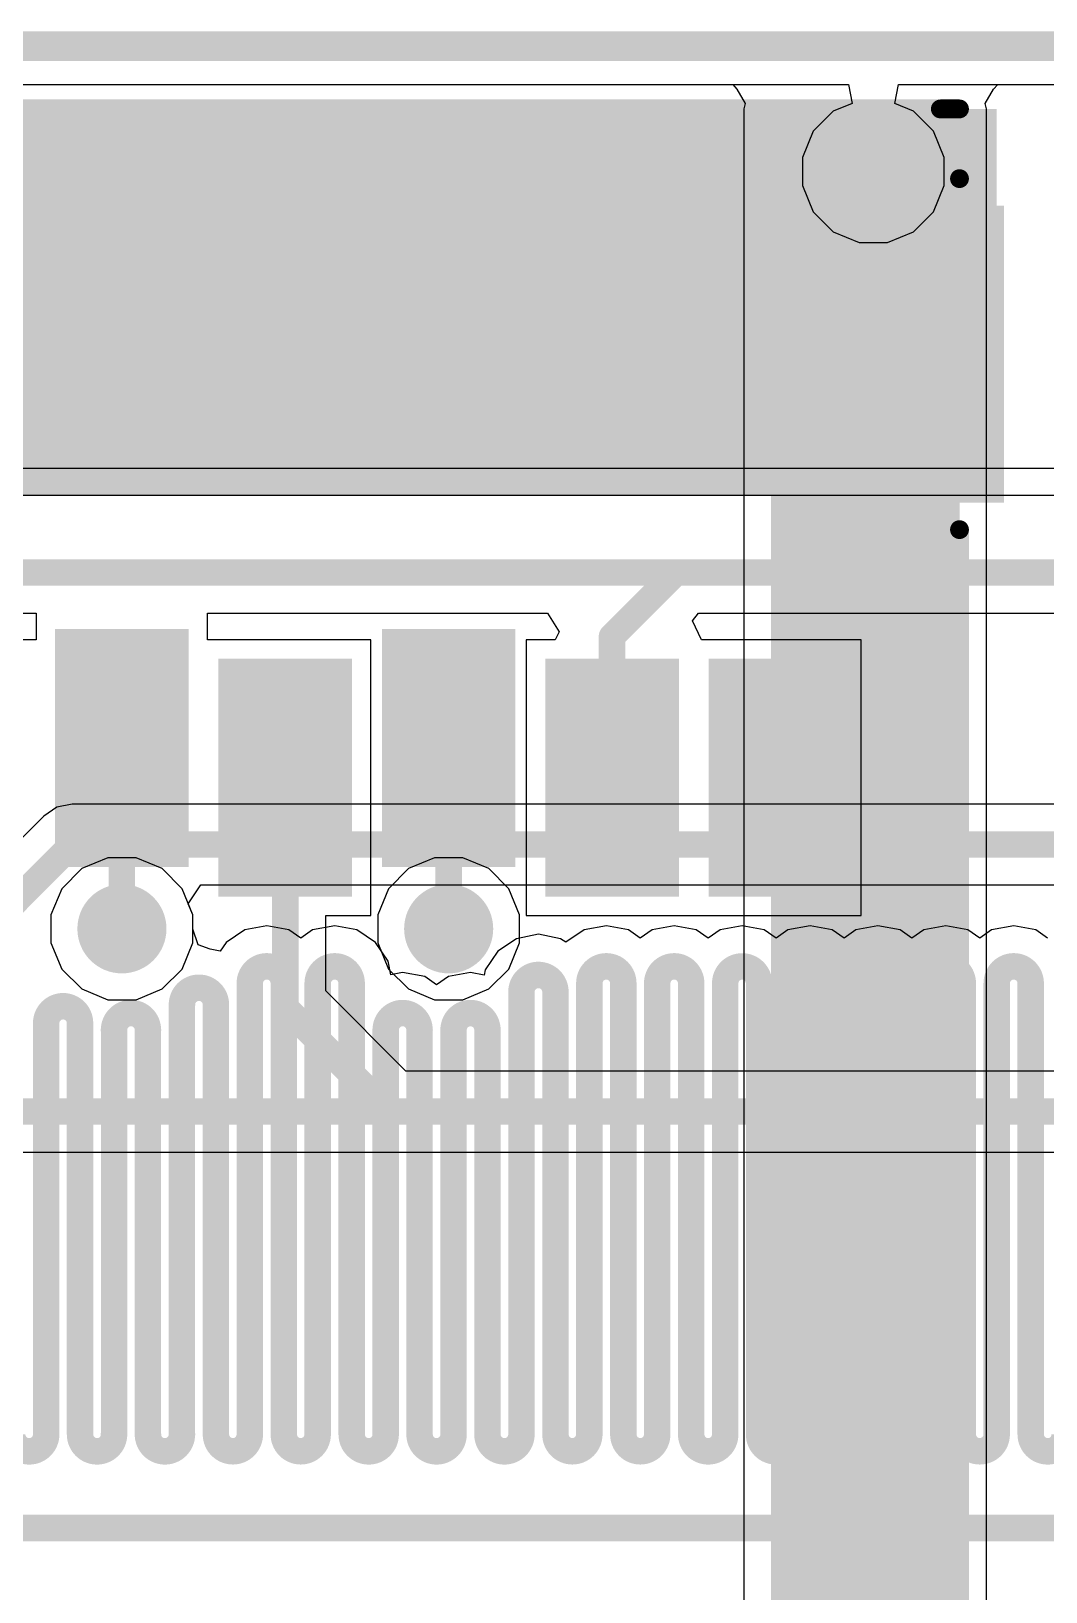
# Model space of a CAD drawing. Header units: inches. Extents: x -3 to 128, y -12 to 41.
# Drawn here: x 23.51 to 30.35, y 22.69 to 33.19 of the extents above; entities that cross this region are included whole.
import ezdxf

# ---------------------------------------------------------------- set-up
doc = ezdxf.new("R2010")
doc.units = ezdxf.units.IN
for name, color, linetype in [('Board Cutout', 216, 'Continuous'), ('Bottom Layer', 5, 'Continuous'), ('Layer 1', 16, 'Continuous'), ('Layer 2', 76, 'Continuous'), ('Top Layer', 1, 'Continuous'), ('Top Overlay', 2, 'Continuous'), ('Top Paste', 8, 'Continuous'), ('Top Solder', 216, 'Continuous'), ('Via Holes', 16, 'Continuous')]:
    doc.layers.add(name, color=color, linetype=linetype)

msp = doc.modelspace()

# ---------------------------------------------------------------- hatches: boundary and pattern name
at = {"layer": 'Bottom Layer'}
h = msp.add_hatch(color=5, dxfattribs=at)
edge = h.paths.add_edge_path()
edge.add_arc((29.185, 32.246), 0.3, 0, 360)
h = msp.add_hatch(color=5, dxfattribs=at)
edge = h.paths.add_edge_path()
edge.add_arc((24.125, 27.15), 0.3, 0, 360)
h = msp.add_hatch(color=5, dxfattribs=at)
edge = h.paths.add_edge_path()
edge.add_arc((26.325, 27.15), 0.3, 0, 360)
at = {"layer": 'Layer 1'}
h = msp.add_hatch(color=16, dxfattribs=at)
edge = h.paths.add_edge_path()
edge.add_arc((29.185, 32.246), 0.3, 0, 360)
h = msp.add_hatch(color=16, dxfattribs=at)
edge = h.paths.add_edge_path()
edge.add_arc((24.125, 27.15), 0.3, 0, 360)
h = msp.add_hatch(color=16, dxfattribs=at)
edge = h.paths.add_edge_path()
edge.add_arc((26.325, 27.15), 0.3, 0, 360)
at = {"layer": 'Layer 2'}
msp.add_hatch(color=76, dxfattribs=at).paths.add_polyline_path([(29.765, 32.667), (28.495, 32.667), (28.495, 17.466), (29.765, 17.466)])
h = msp.add_hatch(color=76, dxfattribs=at)
edge = h.paths.add_edge_path()
edge.add_arc((29.185, 32.246), 0.3, 0, 360)
h = msp.add_hatch(color=76, dxfattribs=at)
edge = h.paths.add_edge_path()
edge.add_arc((24.125, 27.15), 0.3, 0, 360)
h = msp.add_hatch(color=76, dxfattribs=at)
edge = h.paths.add_edge_path()
edge.add_arc((26.325, 27.15), 0.3, 0, 360)
at = {"layer": 'Top Layer'}
for points in [[(30.015, 32.667), (15.465, 32.667), (15.465, 30.067), (30.015, 30.067)], [(30.015, 30.067), (28.615, 30.067), (28.615, 31.967), (30.015, 31.967)], [(24.525, 27.617), (23.725, 27.617), (23.725, 29.117), (24.525, 29.117)], [(26.725, 27.617), (25.925, 27.617), (25.925, 29.117), (26.725, 29.117)], [(25.625, 27.417), (24.825, 27.417), (24.825, 28.917), (25.625, 28.917)], [(27.825, 27.417), (27.025, 27.417), (27.025, 28.917), (27.825, 28.917)], [(28.925, 27.417), (28.125, 27.417), (28.125, 28.917), (28.925, 28.917)]]:
    msp.add_hatch(color=1, dxfattribs=at).paths.add_polyline_path(points)
h = msp.add_hatch(color=1, dxfattribs=at)
edge = h.paths.add_edge_path()
edge.add_arc((29.185, 32.246), 0.3, 0, 360)
h = msp.add_hatch(color=1, dxfattribs=at)
edge = h.paths.add_edge_path()
edge.add_arc((24.125, 27.15), 0.3, 0, 360)
h = msp.add_hatch(color=1, dxfattribs=at)
edge = h.paths.add_edge_path()
edge.add_arc((26.325, 27.15), 0.3, 0, 360)
at = {"layer": 'Top Paste'}
for points in [[(30.015, 30.067), (28.615, 30.067), (28.615, 31.967), (30.015, 31.967)], [(24.525, 27.617), (23.725, 27.617), (23.725, 29.117), (24.525, 29.117)], [(26.725, 27.617), (25.925, 27.617), (25.925, 29.117), (26.725, 29.117)], [(25.625, 27.417), (24.825, 27.417), (24.825, 28.917), (25.625, 28.917)], [(27.825, 27.417), (27.025, 27.417), (27.025, 28.917), (27.825, 28.917)], [(28.925, 27.417), (28.125, 27.417), (28.125, 28.917), (28.925, 28.917)]]:
    msp.add_hatch(color=8, dxfattribs=at).paths.add_polyline_path(points)
at = {"layer": 'Top Solder'}
for points in [[(30.065, 30.017), (28.565, 30.017), (28.565, 32.017), (30.065, 32.017)], [(24.575, 27.567), (23.675, 27.567), (23.675, 29.167), (24.575, 29.167)], [(26.775, 27.567), (25.875, 27.567), (25.875, 29.167), (26.775, 29.167)], [(25.675, 27.367), (24.775, 27.367), (24.775, 28.967), (25.675, 28.967)], [(27.875, 27.367), (26.975, 27.367), (26.975, 28.967), (27.875, 28.967)], [(28.975, 27.367), (28.075, 27.367), (28.075, 28.967), (28.975, 28.967)]]:
    msp.add_hatch(color=216, dxfattribs=at).paths.add_polyline_path(points)
at = {"layer": 'Via Holes'}
h = msp.add_hatch(color=7, dxfattribs=at)
edge = h.paths.add_edge_path()
edge.add_arc((29.185, 32.246), 0.15, 0, 360)
h = msp.add_hatch(color=7, dxfattribs=at)
edge = h.paths.add_edge_path()
edge.add_arc((24.125, 27.15), 0.15, 0, 360)
h = msp.add_hatch(color=7, dxfattribs=at)
edge = h.paths.add_edge_path()
edge.add_arc((26.325, 27.15), 0.15, 0, 360)

# ---------------------------------------------------------------- linework, layer by layer
at = {"layer": 'Board Cutout'}
msp.add_lwpolyline([(-0.003, 33.09, 0.2, 0.2, 0), (59.998, 33.09, 0.2, 0.2, 0)], format="xyseb", dxfattribs=at)
at = {"layer": 'Bottom Layer'}
for p, q in [((14.113, 32.831), (29.017, 32.831)), ((29.017, 32.831), (29.042, 32.704)), ((29.328, 32.704), (29.353, 32.831)), ((29.353, 32.831), (44.257, 32.831)), ((29.042, 32.704), (28.914, 32.651)), ((29.455, 32.651), (29.328, 32.704)), ((28.914, 32.651), (28.78, 32.517)), ((29.59, 32.517), (29.455, 32.651)), ((28.78, 32.517), (28.707, 32.341)), ((29.662, 32.341), (29.59, 32.517)), ((28.707, 32.341), (28.707, 32.151)), ((29.662, 32.151), (29.662, 32.341)), ((28.707, 32.151), (28.78, 31.975)), ((29.59, 31.975), (29.662, 32.151)), ((28.78, 31.975), (28.914, 31.841)), ((29.455, 31.841), (29.59, 31.975)), ((28.914, 31.841), (29.09, 31.768)), ((29.28, 31.768), (29.455, 31.841)), ((29.09, 31.768), (29.28, 31.768)), ((60.181, 30.248), (12.788, 30.248)), ((12.788, 30.067), (60.181, 30.067)), ((26.23, 27.628), (26.054, 27.555)), ((26.42, 27.628), (26.23, 27.628)), ((26.595, 27.555), (26.42, 27.628)), ((26.054, 27.555), (25.92, 27.42)), ((26.73, 27.42), (26.595, 27.555)), ((25.92, 27.42), (25.847, 27.245)), ((26.802, 27.245), (26.73, 27.42)), ((25.847, 27.245), (25.847, 27.055)), ((26.802, 27.055), (26.802, 27.245)), ((25.847, 27.055), (25.92, 26.879)), ((26.73, 26.879), (26.802, 27.055)), ((25.92, 26.879), (26.054, 26.745)), ((26.595, 26.745), (26.73, 26.879)), ((26.054, 26.745), (26.23, 26.672)), ((26.42, 26.672), (26.595, 26.745)), ((26.23, 26.672), (26.42, 26.672))]:
    msp.add_line(p, q, dxfattribs=at)
at = {"layer": 'Layer 1'}
for p, q in [((14.113, 32.831), (29.017, 32.831)), ((29.017, 32.831), (29.042, 32.704)), ((29.328, 32.704), (29.353, 32.831)), ((29.353, 32.831), (44.257, 32.831)), ((29.042, 32.704), (28.914, 32.651)), ((29.455, 32.651), (29.328, 32.704)), ((28.914, 32.651), (28.78, 32.517)), ((29.59, 32.517), (29.455, 32.651)), ((28.78, 32.517), (28.707, 32.341)), ((29.662, 32.341), (29.59, 32.517)), ((28.707, 32.341), (28.707, 32.151)), ((29.662, 32.151), (29.662, 32.341)), ((28.707, 32.151), (28.78, 31.975)), ((29.59, 31.975), (29.662, 32.151)), ((28.78, 31.975), (28.914, 31.841)), ((29.455, 31.841), (29.59, 31.975)), ((28.914, 31.841), (29.09, 31.768)), ((29.28, 31.768), (29.455, 31.841)), ((29.09, 31.768), (29.28, 31.768)), ((23.687, 27.968), (23.599, 27.909)), ((23.791, 27.988), (23.687, 27.968)), ((37.498, 27.988), (23.791, 27.988)), ((23.599, 27.909), (23.118, 27.428)), ((23.599, 27.909), (23.599, 27.909)), ((24.572, 27.318), (24.657, 27.445)), ((24.657, 27.445), (37.385, 27.445)), ((24.602, 27.245), (24.572, 27.318)), ((24.602, 27.148), (24.602, 27.245)), ((24.638, 27.042), (24.602, 27.148)), ((24.952, 27.142), (24.826, 27.058)), ((25.101, 27.171), (24.952, 27.142)), ((25.249, 27.142), (25.101, 27.171)), ((25.329, 27.088), (25.249, 27.142)), ((25.409, 27.142), (25.329, 27.088)), ((25.558, 27.171), (25.409, 27.142)), ((25.706, 27.142), (25.558, 27.171)), ((25.832, 27.058), (25.706, 27.142)), ((26.929, 27.113), (26.781, 27.083)), ((27.078, 27.083), (26.929, 27.113)), ((27.238, 27.142), (27.114, 27.059)), ((27.387, 27.171), (27.238, 27.142)), ((27.535, 27.142), (27.387, 27.171)), ((27.615, 27.088), (27.535, 27.142)), ((27.695, 27.142), (27.615, 27.088)), ((27.844, 27.171), (27.695, 27.142)), ((27.992, 27.142), (27.844, 27.171)), ((28.072, 27.088), (27.992, 27.142)), ((28.152, 27.142), (28.072, 27.088)), ((28.301, 27.171), (28.152, 27.142)), ((28.45, 27.142), (28.301, 27.171)), ((28.53, 27.088), (28.45, 27.142)), ((28.609, 27.142), (28.53, 27.088)), ((28.758, 27.171), (28.609, 27.142)), ((28.907, 27.142), (28.758, 27.171)), ((28.987, 27.088), (28.907, 27.142)), ((29.067, 27.142), (28.987, 27.088)), ((29.215, 27.171), (29.067, 27.142)), ((29.364, 27.142), (29.215, 27.171)), ((29.444, 27.088), (29.364, 27.142)), ((29.524, 27.142), (29.444, 27.088)), ((29.673, 27.171), (29.524, 27.142)), ((29.821, 27.142), (29.673, 27.171)), ((29.901, 27.088), (29.821, 27.142)), ((29.981, 27.142), (29.901, 27.088)), ((30.13, 27.171), (29.981, 27.142)), ((30.278, 27.142), (30.13, 27.171)), ((30.358, 27.088), (30.278, 27.142)), ((24.72, 27.012), (24.638, 27.042)), ((24.786, 26.999), (24.72, 27.012)), ((24.826, 27.058), (24.786, 26.999)), ((25.917, 26.932), (25.832, 27.058)), ((26.655, 26.999), (26.57, 26.873)), ((26.781, 27.083), (26.655, 26.999)), ((27.114, 27.059), (27.078, 27.083)), ((25.935, 26.841), (25.917, 26.932)), ((26.015, 26.857), (25.935, 26.841)), ((26.164, 26.828), (26.015, 26.857)), ((26.244, 26.774), (26.164, 26.828)), ((26.323, 26.828), (26.244, 26.774)), ((26.472, 26.857), (26.323, 26.828)), ((26.564, 26.839), (26.472, 26.857)), ((26.57, 26.873), (26.564, 26.839))]:
    msp.add_line(p, q, dxfattribs=at)
for points in [[(23.025, 26.95, 0.178, 0.178, 0), (23.791, 27.717, 0.178, 0.178, 0)], [(23.791, 27.717, 0.178, 0.178, 0), (37.498, 27.717, 0.178, 0.178, 0)], [(24.986, 26.783, 0.178, 0.178, -1), (25.215, 26.783, 0.178, 0.178, 0)], [(25.443, 26.783, 0.178, 0.178, -1), (25.672, 26.783, 0.178, 0.178, 0)], [(26.815, 26.725, 0.178, 0.178, -1), (27.044, 26.725, 0.178, 0.178, 0)], [(27.272, 26.783, 0.178, 0.178, -1), (27.501, 26.783, 0.178, 0.178, 0)], [(27.729, 26.783, 0.178, 0.178, -1), (27.958, 26.783, 0.178, 0.178, 0)], [(28.187, 26.783, 0.178, 0.178, -1), (28.415, 26.783, 0.178, 0.178, 0)], [(28.644, 26.783, 0.178, 0.178, -1), (28.872, 26.783, 0.178, 0.178, 0)], [(29.101, 26.783, 0.178, 0.178, -1), (29.33, 26.783, 0.178, 0.178, 0)], [(29.558, 26.783, 0.178, 0.178, -1), (29.787, 26.783, 0.178, 0.178, 0)], [(30.015, 26.783, 0.178, 0.178, -1), (30.244, 26.783, 0.178, 0.178, 0)], [(24.529, 26.639, 0.178, 0.178, -1), (24.758, 26.639, 0.178, 0.178, 0)], [(24.986, 23.748, 0.178, 0.178, 0), (24.986, 26.783, 0.178, 0.178, 0)], [(25.215, 23.748, 0.178, 0.178, 0), (25.215, 26.783, 0.178, 0.178, 0)], [(25.443, 23.748, 0.178, 0.178, 0), (25.443, 26.783, 0.178, 0.178, 0)], [(25.672, 23.748, 0.178, 0.178, 0), (25.672, 26.783, 0.178, 0.178, 0)], [(26.815, 23.748, 0.178, 0.178, 0), (26.815, 26.725, 0.178, 0.178, 0)], [(27.044, 23.748, 0.178, 0.178, 0), (27.044, 26.725, 0.178, 0.178, 0)], [(27.272, 23.748, 0.178, 0.178, 0), (27.272, 26.783, 0.178, 0.178, 0)], [(27.501, 23.748, 0.178, 0.178, 0), (27.501, 26.783, 0.178, 0.178, 0)], [(27.729, 23.748, 0.178, 0.178, 0), (27.729, 26.783, 0.178, 0.178, 0)], [(27.958, 23.748, 0.178, 0.178, 0), (27.958, 26.783, 0.178, 0.178, 0)], [(28.187, 23.748, 0.178, 0.178, 0), (28.187, 26.783, 0.178, 0.178, 0)], [(28.415, 23.748, 0.178, 0.178, 0), (28.415, 26.783, 0.178, 0.178, 0)], [(28.644, 23.748, 0.178, 0.178, 0), (28.644, 26.783, 0.178, 0.178, 0)], [(28.872, 23.748, 0.178, 0.178, 0), (28.872, 26.783, 0.178, 0.178, 0)], [(29.101, 23.748, 0.178, 0.178, 0), (29.101, 26.783, 0.178, 0.178, 0)], [(29.33, 23.748, 0.178, 0.178, 0), (29.33, 26.783, 0.178, 0.178, 0)], [(29.558, 23.748, 0.178, 0.178, 0), (29.558, 26.783, 0.178, 0.178, 0)], [(29.787, 23.748, 0.178, 0.178, 0), (29.787, 26.783, 0.178, 0.178, 0)], [(30.015, 23.748, 0.178, 0.178, 0), (30.015, 26.783, 0.178, 0.178, 0)], [(30.244, 23.748, 0.178, 0.178, 0), (30.244, 26.783, 0.178, 0.178, 0)], [(23.615, 26.515, 0.178, 0.178, -1), (23.843, 26.515, 0.178, 0.178, 0)], [(24.529, 23.748, 0.178, 0.178, 0), (24.529, 26.639, 0.178, 0.178, 0)], [(24.758, 23.748, 0.178, 0.178, 0), (24.758, 26.639, 0.178, 0.178, 0)], [(23.615, 23.748, 0.178, 0.178, 0), (23.615, 26.515, 0.178, 0.178, 0)], [(23.843, 23.748, 0.178, 0.178, 0), (23.843, 26.515, 0.178, 0.178, 0)], [(24.072, 26.469, 0.178, 0.178, -1), (24.3, 26.469, 0.178, 0.178, 0)], [(25.901, 26.469, 0.178, 0.178, -1), (26.129, 26.469, 0.178, 0.178, 0)], [(26.358, 26.469, 0.178, 0.178, -1), (26.586, 26.469, 0.178, 0.178, 0)], [(24.072, 23.748, 0.178, 0.178, 0), (24.072, 26.469, 0.178, 0.178, 0)], [(24.3, 23.748, 0.178, 0.178, 0), (24.3, 26.469, 0.178, 0.178, 0)], [(25.901, 23.748, 0.178, 0.178, 0), (25.901, 26.469, 0.178, 0.178, 0)], [(26.129, 23.748, 0.178, 0.178, 0), (26.129, 26.469, 0.178, 0.178, 0)], [(26.358, 23.748, 0.178, 0.178, 0), (26.358, 26.469, 0.178, 0.178, 0)], [(26.586, 23.748, 0.178, 0.178, 0), (26.586, 26.469, 0.178, 0.178, 0)], [(23.615, 23.748, 0.178, 0.178, -1), (23.386, 23.748, 0.178, 0.178, 0)], [(24.072, 23.748, 0.178, 0.178, -1), (23.843, 23.748, 0.178, 0.178, 0)], [(24.529, 23.748, 0.178, 0.178, -1), (24.3, 23.748, 0.178, 0.178, 0)], [(24.986, 23.748, 0.178, 0.178, -1), (24.758, 23.748, 0.178, 0.178, 0)], [(25.443, 23.748, 0.178, 0.178, -1), (25.215, 23.748, 0.178, 0.178, 0)], [(25.901, 23.748, 0.178, 0.178, -1), (25.672, 23.748, 0.178, 0.178, 0)], [(26.358, 23.748, 0.178, 0.178, -1), (26.129, 23.748, 0.178, 0.178, 0)], [(26.815, 23.748, 0.178, 0.178, -1), (26.586, 23.748, 0.178, 0.178, 0)], [(27.272, 23.748, 0.178, 0.178, -1), (27.044, 23.748, 0.178, 0.178, 0)], [(27.729, 23.748, 0.178, 0.178, -1), (27.501, 23.748, 0.178, 0.178, 0)], [(28.187, 23.748, 0.178, 0.178, -1), (27.958, 23.748, 0.178, 0.178, 0)], [(28.644, 23.748, 0.178, 0.178, -1), (28.415, 23.748, 0.178, 0.178, 0)], [(29.101, 23.748, 0.178, 0.178, -1), (28.872, 23.748, 0.178, 0.178, 0)], [(29.558, 23.748, 0.178, 0.178, -1), (29.33, 23.748, 0.178, 0.178, 0)], [(30.015, 23.748, 0.178, 0.178, -1), (29.787, 23.748, 0.178, 0.178, 0)], [(30.473, 23.748, 0.178, 0.178, -1), (30.244, 23.748, 0.178, 0.178, 0)], [(21.925, 23.118, 0.178, 0.178, 0), (66.708, 23.118, 0.178, 0.178, 0)]]:
    msp.add_lwpolyline(points, format="xyseb", dxfattribs=at)
for points in [[(23.747, 27.717, 0.0889, 0.0889, 1), (23.836, 27.717, 0.0889, 0.0889, 1)], [(23.747, 27.717, 0.0889, 0.0889, 1), (23.836, 27.717, 0.0889, 0.0889, 1)], [(24.942, 26.783, 0.0889, 0.0889, 1), (25.031, 26.783, 0.0889, 0.0889, 1)], [(24.942, 26.783, 0.0889, 0.0889, 1), (25.031, 26.783, 0.0889, 0.0889, 1)], [(25.17, 26.783, 0.0889, 0.0889, 1), (25.259, 26.783, 0.0889, 0.0889, 1)], [(25.17, 26.783, 0.0889, 0.0889, 1), (25.259, 26.783, 0.0889, 0.0889, 1)], [(25.399, 26.783, 0.0889, 0.0889, 1), (25.488, 26.783, 0.0889, 0.0889, 1)], [(25.399, 26.783, 0.0889, 0.0889, 1), (25.488, 26.783, 0.0889, 0.0889, 1)], [(25.628, 26.783, 0.0889, 0.0889, 1), (25.717, 26.783, 0.0889, 0.0889, 1)], [(25.628, 26.783, 0.0889, 0.0889, 1), (25.717, 26.783, 0.0889, 0.0889, 1)], [(26.771, 26.725, 0.0889, 0.0889, 1), (26.86, 26.725, 0.0889, 0.0889, 1)], [(26.771, 26.725, 0.0889, 0.0889, 1), (26.86, 26.725, 0.0889, 0.0889, 1)], [(26.999, 26.725, 0.0889, 0.0889, 1), (27.088, 26.725, 0.0889, 0.0889, 1)], [(26.999, 26.725, 0.0889, 0.0889, 1), (27.088, 26.725, 0.0889, 0.0889, 1)], [(27.228, 26.783, 0.0889, 0.0889, 1), (27.317, 26.783, 0.0889, 0.0889, 1)], [(27.228, 26.783, 0.0889, 0.0889, 1), (27.317, 26.783, 0.0889, 0.0889, 1)], [(27.456, 26.783, 0.0889, 0.0889, 1), (27.545, 26.783, 0.0889, 0.0889, 1)], [(27.456, 26.783, 0.0889, 0.0889, 1), (27.545, 26.783, 0.0889, 0.0889, 1)], [(27.685, 26.783, 0.0889, 0.0889, 1), (27.774, 26.783, 0.0889, 0.0889, 1)], [(27.685, 26.783, 0.0889, 0.0889, 1), (27.774, 26.783, 0.0889, 0.0889, 1)], [(27.914, 26.783, 0.0889, 0.0889, 1), (28.003, 26.783, 0.0889, 0.0889, 1)], [(27.914, 26.783, 0.0889, 0.0889, 1), (28.003, 26.783, 0.0889, 0.0889, 1)], [(28.142, 26.783, 0.0889, 0.0889, 1), (28.231, 26.783, 0.0889, 0.0889, 1)], [(28.142, 26.783, 0.0889, 0.0889, 1), (28.231, 26.783, 0.0889, 0.0889, 1)], [(28.371, 26.783, 0.0889, 0.0889, 1), (28.46, 26.783, 0.0889, 0.0889, 1)], [(28.371, 26.783, 0.0889, 0.0889, 1), (28.46, 26.783, 0.0889, 0.0889, 1)], [(28.599, 26.783, 0.0889, 0.0889, 1), (28.688, 26.783, 0.0889, 0.0889, 1)], [(28.599, 26.783, 0.0889, 0.0889, 1), (28.688, 26.783, 0.0889, 0.0889, 1)], [(28.828, 26.783, 0.0889, 0.0889, 1), (28.917, 26.783, 0.0889, 0.0889, 1)], [(28.828, 26.783, 0.0889, 0.0889, 1), (28.917, 26.783, 0.0889, 0.0889, 1)], [(29.057, 26.783, 0.0889, 0.0889, 1), (29.146, 26.783, 0.0889, 0.0889, 1)], [(29.057, 26.783, 0.0889, 0.0889, 1), (29.146, 26.783, 0.0889, 0.0889, 1)], [(29.285, 26.783, 0.0889, 0.0889, 1), (29.374, 26.783, 0.0889, 0.0889, 1)], [(29.285, 26.783, 0.0889, 0.0889, 1), (29.374, 26.783, 0.0889, 0.0889, 1)], [(29.514, 26.783, 0.0889, 0.0889, 1), (29.603, 26.783, 0.0889, 0.0889, 1)], [(29.514, 26.783, 0.0889, 0.0889, 1), (29.603, 26.783, 0.0889, 0.0889, 1)], [(29.742, 26.783, 0.0889, 0.0889, 1), (29.831, 26.783, 0.0889, 0.0889, 1)], [(29.742, 26.783, 0.0889, 0.0889, 1), (29.831, 26.783, 0.0889, 0.0889, 1)], [(29.971, 26.783, 0.0889, 0.0889, 1), (30.06, 26.783, 0.0889, 0.0889, 1)], [(29.971, 26.783, 0.0889, 0.0889, 1), (30.06, 26.783, 0.0889, 0.0889, 1)], [(30.2, 26.783, 0.0889, 0.0889, 1), (30.289, 26.783, 0.0889, 0.0889, 1)], [(30.2, 26.783, 0.0889, 0.0889, 1), (30.289, 26.783, 0.0889, 0.0889, 1)], [(24.485, 26.639, 0.0889, 0.0889, 1), (24.574, 26.639, 0.0889, 0.0889, 1)], [(24.485, 26.639, 0.0889, 0.0889, 1), (24.574, 26.639, 0.0889, 0.0889, 1)], [(24.713, 26.639, 0.0889, 0.0889, 1), (24.802, 26.639, 0.0889, 0.0889, 1)], [(24.713, 26.639, 0.0889, 0.0889, 1), (24.802, 26.639, 0.0889, 0.0889, 1)], [(23.57, 26.515, 0.0889, 0.0889, 1), (23.659, 26.515, 0.0889, 0.0889, 1)], [(23.57, 26.515, 0.0889, 0.0889, 1), (23.659, 26.515, 0.0889, 0.0889, 1)], [(23.799, 26.515, 0.0889, 0.0889, 1), (23.888, 26.515, 0.0889, 0.0889, 1)], [(23.799, 26.515, 0.0889, 0.0889, 1), (23.888, 26.515, 0.0889, 0.0889, 1)], [(24.027, 26.469, 0.0889, 0.0889, 1), (24.116, 26.469, 0.0889, 0.0889, 1)], [(24.027, 26.469, 0.0889, 0.0889, 1), (24.116, 26.469, 0.0889, 0.0889, 1)], [(24.256, 26.469, 0.0889, 0.0889, 1), (24.345, 26.469, 0.0889, 0.0889, 1)], [(24.256, 26.469, 0.0889, 0.0889, 1), (24.345, 26.469, 0.0889, 0.0889, 1)], [(25.856, 26.469, 0.0889, 0.0889, 1), (25.945, 26.469, 0.0889, 0.0889, 1)], [(25.856, 26.469, 0.0889, 0.0889, 1), (25.945, 26.469, 0.0889, 0.0889, 1)], [(26.085, 26.469, 0.0889, 0.0889, 1), (26.174, 26.469, 0.0889, 0.0889, 1)], [(26.085, 26.469, 0.0889, 0.0889, 1), (26.174, 26.469, 0.0889, 0.0889, 1)], [(26.313, 26.469, 0.0889, 0.0889, 1), (26.402, 26.469, 0.0889, 0.0889, 1)], [(26.313, 26.469, 0.0889, 0.0889, 1), (26.402, 26.469, 0.0889, 0.0889, 1)], [(26.542, 26.469, 0.0889, 0.0889, 1), (26.631, 26.469, 0.0889, 0.0889, 1)], [(26.542, 26.469, 0.0889, 0.0889, 1), (26.631, 26.469, 0.0889, 0.0889, 1)], [(23.57, 23.748, 0.0889, 0.0889, 1), (23.659, 23.748, 0.0889, 0.0889, 1)], [(23.57, 23.748, 0.0889, 0.0889, 1), (23.659, 23.748, 0.0889, 0.0889, 1)], [(23.799, 23.748, 0.0889, 0.0889, 1), (23.888, 23.748, 0.0889, 0.0889, 1)], [(23.799, 23.748, 0.0889, 0.0889, 1), (23.888, 23.748, 0.0889, 0.0889, 1)], [(24.027, 23.748, 0.0889, 0.0889, 1), (24.116, 23.748, 0.0889, 0.0889, 1)], [(24.027, 23.748, 0.0889, 0.0889, 1), (24.116, 23.748, 0.0889, 0.0889, 1)], [(24.256, 23.748, 0.0889, 0.0889, 1), (24.345, 23.748, 0.0889, 0.0889, 1)], [(24.256, 23.748, 0.0889, 0.0889, 1), (24.345, 23.748, 0.0889, 0.0889, 1)], [(24.485, 23.748, 0.0889, 0.0889, 1), (24.574, 23.748, 0.0889, 0.0889, 1)], [(24.485, 23.748, 0.0889, 0.0889, 1), (24.574, 23.748, 0.0889, 0.0889, 1)], [(24.713, 23.748, 0.0889, 0.0889, 1), (24.802, 23.748, 0.0889, 0.0889, 1)], [(24.713, 23.748, 0.0889, 0.0889, 1), (24.802, 23.748, 0.0889, 0.0889, 1)], [(24.942, 23.748, 0.0889, 0.0889, 1), (25.031, 23.748, 0.0889, 0.0889, 1)], [(24.942, 23.748, 0.0889, 0.0889, 1), (25.031, 23.748, 0.0889, 0.0889, 1)], [(25.17, 23.748, 0.0889, 0.0889, 1), (25.259, 23.748, 0.0889, 0.0889, 1)], [(25.17, 23.748, 0.0889, 0.0889, 1), (25.259, 23.748, 0.0889, 0.0889, 1)], [(25.399, 23.748, 0.0889, 0.0889, 1), (25.488, 23.748, 0.0889, 0.0889, 1)], [(25.399, 23.748, 0.0889, 0.0889, 1), (25.488, 23.748, 0.0889, 0.0889, 1)], [(25.628, 23.748, 0.0889, 0.0889, 1), (25.717, 23.748, 0.0889, 0.0889, 1)], [(25.628, 23.748, 0.0889, 0.0889, 1), (25.717, 23.748, 0.0889, 0.0889, 1)], [(25.856, 23.748, 0.0889, 0.0889, 1), (25.945, 23.748, 0.0889, 0.0889, 1)], [(25.856, 23.748, 0.0889, 0.0889, 1), (25.945, 23.748, 0.0889, 0.0889, 1)], [(26.085, 23.748, 0.0889, 0.0889, 1), (26.174, 23.748, 0.0889, 0.0889, 1)], [(26.085, 23.748, 0.0889, 0.0889, 1), (26.174, 23.748, 0.0889, 0.0889, 1)], [(26.313, 23.748, 0.0889, 0.0889, 1), (26.402, 23.748, 0.0889, 0.0889, 1)], [(26.313, 23.748, 0.0889, 0.0889, 1), (26.402, 23.748, 0.0889, 0.0889, 1)], [(26.542, 23.748, 0.0889, 0.0889, 1), (26.631, 23.748, 0.0889, 0.0889, 1)], [(26.542, 23.748, 0.0889, 0.0889, 1), (26.631, 23.748, 0.0889, 0.0889, 1)], [(26.771, 23.748, 0.0889, 0.0889, 1), (26.86, 23.748, 0.0889, 0.0889, 1)], [(26.771, 23.748, 0.0889, 0.0889, 1), (26.86, 23.748, 0.0889, 0.0889, 1)], [(26.999, 23.748, 0.0889, 0.0889, 1), (27.088, 23.748, 0.0889, 0.0889, 1)], [(26.999, 23.748, 0.0889, 0.0889, 1), (27.088, 23.748, 0.0889, 0.0889, 1)], [(27.228, 23.748, 0.0889, 0.0889, 1), (27.317, 23.748, 0.0889, 0.0889, 1)], [(27.228, 23.748, 0.0889, 0.0889, 1), (27.317, 23.748, 0.0889, 0.0889, 1)], [(27.456, 23.748, 0.0889, 0.0889, 1), (27.545, 23.748, 0.0889, 0.0889, 1)], [(27.456, 23.748, 0.0889, 0.0889, 1), (27.545, 23.748, 0.0889, 0.0889, 1)], [(27.685, 23.748, 0.0889, 0.0889, 1), (27.774, 23.748, 0.0889, 0.0889, 1)], [(27.685, 23.748, 0.0889, 0.0889, 1), (27.774, 23.748, 0.0889, 0.0889, 1)], [(27.914, 23.748, 0.0889, 0.0889, 1), (28.003, 23.748, 0.0889, 0.0889, 1)], [(27.914, 23.748, 0.0889, 0.0889, 1), (28.003, 23.748, 0.0889, 0.0889, 1)], [(28.142, 23.748, 0.0889, 0.0889, 1), (28.231, 23.748, 0.0889, 0.0889, 1)], [(28.142, 23.748, 0.0889, 0.0889, 1), (28.231, 23.748, 0.0889, 0.0889, 1)], [(28.371, 23.748, 0.0889, 0.0889, 1), (28.46, 23.748, 0.0889, 0.0889, 1)], [(28.371, 23.748, 0.0889, 0.0889, 1), (28.46, 23.748, 0.0889, 0.0889, 1)], [(28.599, 23.748, 0.0889, 0.0889, 1), (28.688, 23.748, 0.0889, 0.0889, 1)], [(28.599, 23.748, 0.0889, 0.0889, 1), (28.688, 23.748, 0.0889, 0.0889, 1)], [(28.828, 23.748, 0.0889, 0.0889, 1), (28.917, 23.748, 0.0889, 0.0889, 1)], [(28.828, 23.748, 0.0889, 0.0889, 1), (28.917, 23.748, 0.0889, 0.0889, 1)], [(29.057, 23.748, 0.0889, 0.0889, 1), (29.146, 23.748, 0.0889, 0.0889, 1)], [(29.057, 23.748, 0.0889, 0.0889, 1), (29.146, 23.748, 0.0889, 0.0889, 1)], [(29.285, 23.748, 0.0889, 0.0889, 1), (29.374, 23.748, 0.0889, 0.0889, 1)], [(29.285, 23.748, 0.0889, 0.0889, 1), (29.374, 23.748, 0.0889, 0.0889, 1)], [(29.514, 23.748, 0.0889, 0.0889, 1), (29.603, 23.748, 0.0889, 0.0889, 1)], [(29.514, 23.748, 0.0889, 0.0889, 1), (29.603, 23.748, 0.0889, 0.0889, 1)], [(29.742, 23.748, 0.0889, 0.0889, 1), (29.831, 23.748, 0.0889, 0.0889, 1)], [(29.742, 23.748, 0.0889, 0.0889, 1), (29.831, 23.748, 0.0889, 0.0889, 1)], [(29.971, 23.748, 0.0889, 0.0889, 1), (30.06, 23.748, 0.0889, 0.0889, 1)], [(29.971, 23.748, 0.0889, 0.0889, 1), (30.06, 23.748, 0.0889, 0.0889, 1)], [(30.2, 23.748, 0.0889, 0.0889, 1), (30.289, 23.748, 0.0889, 0.0889, 1)], [(30.2, 23.748, 0.0889, 0.0889, 1), (30.289, 23.748, 0.0889, 0.0889, 1)]]:
    msp.add_lwpolyline(points, format="xyseb", close=True, dxfattribs=at)
at = {"layer": 'Layer 2'}
for p, q in [((14.782, 32.831), (28.238, 32.831)), ((28.238, 32.831), (28.266, 32.801)), ((28.266, 32.801), (28.321, 32.704)), ((29.938, 32.704), (29.993, 32.801)), ((29.993, 32.801), (30.022, 32.831)), ((30.022, 32.831), (43.478, 32.831)), ((28.321, 32.704), (28.313, 32.667)), ((28.313, 32.667), (28.313, 18.962)), ((29.946, 32.667), (29.938, 32.704)), ((29.946, 17.466), (29.946, 32.667)), ((24.03, 27.628), (23.854, 27.555)), ((24.22, 27.628), (24.03, 27.628)), ((24.395, 27.555), (24.22, 27.628)), ((26.23, 27.628), (26.054, 27.555)), ((26.42, 27.628), (26.23, 27.628)), ((26.595, 27.555), (26.42, 27.628)), ((23.854, 27.555), (23.72, 27.42)), ((24.53, 27.42), (24.395, 27.555)), ((26.054, 27.555), (25.92, 27.42)), ((26.73, 27.42), (26.595, 27.555)), ((23.72, 27.42), (23.647, 27.245)), ((24.602, 27.245), (24.53, 27.42)), ((25.92, 27.42), (25.847, 27.245)), ((26.802, 27.245), (26.73, 27.42)), ((23.647, 27.245), (23.647, 27.055)), ((24.602, 27.055), (24.602, 27.245)), ((25.847, 27.245), (25.847, 27.055)), ((26.802, 27.055), (26.802, 27.245)), ((23.647, 27.055), (23.72, 26.879)), ((24.53, 26.879), (24.602, 27.055)), ((25.847, 27.055), (25.92, 26.879)), ((26.73, 26.879), (26.802, 27.055)), ((23.72, 26.879), (23.854, 26.745)), ((24.395, 26.745), (24.53, 26.879)), ((25.92, 26.879), (26.054, 26.745)), ((26.595, 26.745), (26.73, 26.879)), ((23.854, 26.745), (24.03, 26.672)), ((24.22, 26.672), (24.395, 26.745)), ((26.054, 26.745), (26.23, 26.672)), ((26.42, 26.672), (26.595, 26.745)), ((24.03, 26.672), (24.22, 26.672)), ((26.23, 26.672), (26.42, 26.672))]:
    msp.add_line(p, q, dxfattribs=at)
at = {"layer": 'Top Layer'}
for p, q in [((12.928, 29.275), (23.547, 29.275)), ((23.547, 29.275), (23.547, 29.095)), ((24.702, 29.095), (24.702, 29.275)), ((24.702, 29.275), (26.991, 29.275)), ((26.991, 29.275), (27.069, 29.148)), ((27.966, 29.222), (28.007, 29.275)), ((28.028, 29.095), (27.966, 29.222)), ((28.007, 29.275), (38.787, 29.275)), ((23.547, 29.095), (22.447, 29.095)), ((25.802, 29.095), (24.702, 29.095)), ((25.802, 27.239), (25.802, 29.095)), ((27.041, 29.095), (26.847, 29.095)), ((26.847, 29.095), (26.847, 27.239)), ((27.069, 29.148), (27.041, 29.095)), ((29.102, 29.095), (28.028, 29.095)), ((29.102, 27.239), (29.102, 29.095)), ((25.497, 26.733), (25.497, 27.239)), ((25.497, 27.239), (25.802, 27.239)), ((26.847, 27.239), (29.102, 27.239)), ((26.037, 26.192), (25.497, 26.733)), ((36.681, 26.192), (26.037, 26.192)), ((10.794, 25.648), (54.932, 25.648))]:
    msp.add_line(p, q, dxfattribs=at)
for points in [[(12.466, 29.547, 0.178, 0.178, 0), (27.855, 29.547, 0.178, 0.178, 0)], [(27.425, 29.117, 0.178, 0.178, 0), (27.855, 29.547, 0.178, 0.178, 0)], [(27.855, 29.547, 0.178, 0.178, 0), (42.997, 29.547, 0.178, 0.178, 0)], [(27.425, 28.167, 0.178, 0.178, 0), (27.425, 29.117, 0.178, 0.178, 0)], [(24.125, 27.15, 0.178, 0.178, 0), (24.125, 28.367, 0.178, 0.178, 0)], [(26.325, 27.15, 0.178, 0.178, 0), (26.325, 28.367, 0.178, 0.178, 0)], [(25.225, 26.62, 0.178, 0.178, 0), (25.225, 28.167, 0.178, 0.178, 0)], [(25.225, 26.62, 0.178, 0.178, 0), (25.925, 25.92, 0.178, 0.178, 0)], [(10.794, 25.92, 0.178, 0.178, 0), (25.925, 25.92, 0.178, 0.178, 0)], [(25.925, 25.92, 0.178, 0.178, 0), (54.932, 25.92, 0.178, 0.178, 0)]]:
    msp.add_lwpolyline(points, format="xyseb", dxfattribs=at)
for points in [[(27.81, 29.547, 0.0889, 0.0889, 1), (27.899, 29.547, 0.0889, 0.0889, 1)], [(27.81, 29.547, 0.0889, 0.0889, 1), (27.899, 29.547, 0.0889, 0.0889, 1)], [(27.81, 29.547, 0.0889, 0.0889, 1), (27.899, 29.547, 0.0889, 0.0889, 1)], [(27.38, 29.117, 0.0889, 0.0889, 1), (27.469, 29.117, 0.0889, 0.0889, 1)], [(27.38, 29.117, 0.0889, 0.0889, 1), (27.469, 29.117, 0.0889, 0.0889, 1)], [(24.08, 28.367, 0.0889, 0.0889, 1), (24.169, 28.367, 0.0889, 0.0889, 1)], [(26.28, 28.367, 0.0889, 0.0889, 1), (26.369, 28.367, 0.0889, 0.0889, 1)], [(25.18, 28.167, 0.0889, 0.0889, 1), (25.269, 28.167, 0.0889, 0.0889, 1)], [(27.38, 28.167, 0.0889, 0.0889, 1), (27.469, 28.167, 0.0889, 0.0889, 1)], [(24.08, 27.15, 0.0889, 0.0889, 1), (24.169, 27.15, 0.0889, 0.0889, 1)], [(26.28, 27.15, 0.0889, 0.0889, 1), (26.369, 27.15, 0.0889, 0.0889, 1)], [(25.18, 26.62, 0.0889, 0.0889, 1), (25.269, 26.62, 0.0889, 0.0889, 1)], [(25.18, 26.62, 0.0889, 0.0889, 1), (25.269, 26.62, 0.0889, 0.0889, 1)], [(25.88, 25.92, 0.0889, 0.0889, 1), (25.969, 25.92, 0.0889, 0.0889, 1)], [(25.88, 25.92, 0.0889, 0.0889, 1), (25.969, 25.92, 0.0889, 0.0889, 1)], [(25.88, 25.92, 0.0889, 0.0889, 1), (25.969, 25.92, 0.0889, 0.0889, 1)]]:
    msp.add_lwpolyline(points, format="xyseb", close=True, dxfattribs=at)
at = {"layer": 'Top Overlay'}
for points in [[(17.096, 32.667, 0.127, 0.127, 0), (29.636, 32.667, 0.127, 0.127, 0)], [(29.636, 32.667, 0.127, 0.127, 0), (29.765, 32.667, 0.127, 0.127, 0)], [(29.765, 32.198, 0.127, 0.127, 0), (29.765, 32.667, 0.127, 0.127, 0)], [(29.765, 17.717, 0.127, 0.127, 0), (29.765, 29.836, 0.127, 0.127, 0)]]:
    msp.add_lwpolyline(points, format="xyseb", dxfattribs=at)
for points in [[(29.604, 32.667, 0.0635, 0.0635, 1), (29.667, 32.667, 0.0635, 0.0635, 1)], [(29.604, 32.667, 0.0635, 0.0635, 1), (29.667, 32.667, 0.0635, 0.0635, 1)], [(29.733, 32.667, 0.0635, 0.0635, 1), (29.796, 32.667, 0.0635, 0.0635, 1)], [(29.733, 32.667, 0.0635, 0.0635, 1), (29.796, 32.667, 0.0635, 0.0635, 1)], [(29.733, 32.198, 0.0635, 0.0635, 1), (29.796, 32.198, 0.0635, 0.0635, 1)], [(29.733, 29.836, 0.0635, 0.0635, 1), (29.796, 29.836, 0.0635, 0.0635, 1)]]:
    msp.add_lwpolyline(points, format="xyseb", close=True, dxfattribs=at)

doc.saveas('drawing.dxf')
